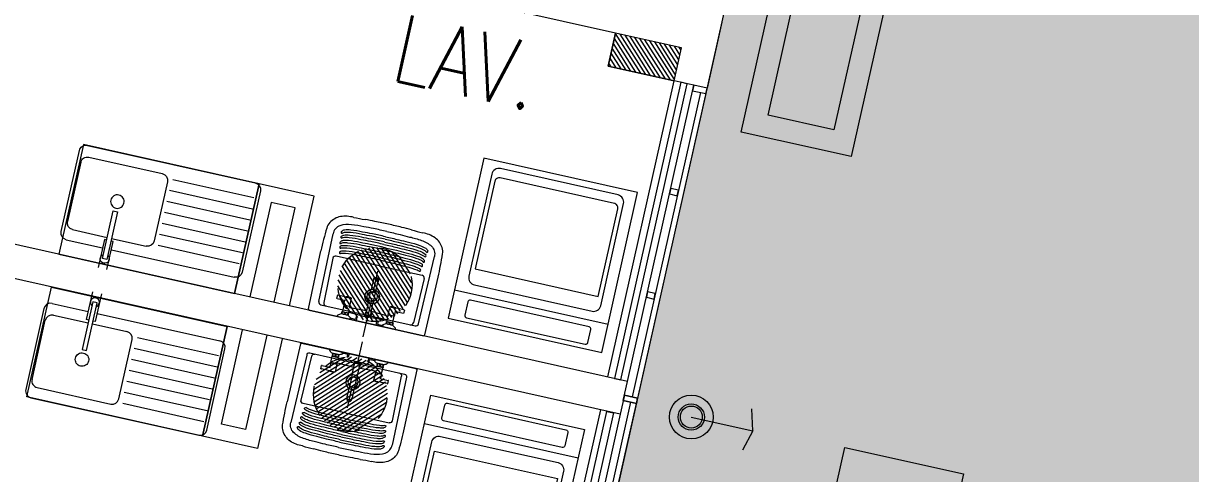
# Model space of a CAD drawing. Header units: millimetres. Extents: x 2471 to 2909, y 1327 to 1568.
# Drawn here: x 2629.21 to 2634.4, y 1472.81 to 1474.81 of the extents above; entities that cross this region are included whole.
import ezdxf
from ezdxf.xclip import XClip

# ---------------------------------------------------------------- set-up
doc = ezdxf.new("R2010")
doc.units = ezdxf.units.MM
doc.header["$XCLIPFRAME"] = 2
doc.set_wipeout_variables(frame=1)
for name, pattern in [('ACAD_ISO07W100', [3, 0, -3]), ('DASHDOT', [1, 0.5, -0.25, 0, -0.25]), ('HIDDEN2', [0.1875, 0.125, -0.0625])]:
    doc.linetypes.add(name, pattern=pattern)
doc.layers.get('0').update_dxf_attribs({"color": 251, "lineweight": 9})
for name, color, linetype, lineweight in [('A-ESTRUCTURA-HATCH', 251, 'Continuous', 13), ('A-HATCH', 251, 'Continuous', 13), ('A-MOBILIARIO', 251, 'Continuous', 13), ('A-MURO ALTO', 251, 'Continuous', 13), ('A-MURO BAJO', 251, 'Continuous', 13), ('A-MUROS', 251, 'Continuous', 13), ('A_30_DispositivosElect', 251, 'Continuous', 13), ('A_30_DispositivosSanit', 251, 'Continuous', 13), ('A_30_Equipamiento', 251, 'Continuous', 13), ('A_50_TextoAmbiente', 251, 'Continuous', 13), ('DLP_MURO BAJO', 251, 'Continuous', 13), ('DLP_VERDE', 251, 'Continuous', 13)]:
    doc.layers.add(name, color=color, linetype=linetype, lineweight=lineweight)
doc.styles.add('R100-200', font='romans.shx', dxfattribs={"width": 0.8, "height": 0.3})

# ---------------------------------------------------------------- blocks, each defined once
blk = doc.blocks.new('EST P1')
at = {"layer": 'A-ESTRUCTURA-HATCH'}
h = blk.add_hatch(dxfattribs=at)
h.set_pattern_fill('ANSI31', color=256, scale=0.02)
h.set_pattern_definition([(45, (-226392.07709, -8188203.05961), (-0.04490128060535, 0.04490128060535), [])])
h.paths.add_polyline_path([(-3.61, 5.05), (-3.61, 4.85), (-44.785, 4.85), (-44.785, -0.15), (-46.99, -0.15), (-46.99, -11.15), (-3.61, -11.1501), (-3.61, -11.4001), (-47.24, -11.4001), (-47.24, 0.15), (-45.035, 0.15), (-45.035, 5.05)])
h.paths.add_polyline_path([(5.8757, 4.85), (5.8757, 5.05), (35.53, 5.05), (35.53, 4.85)])
h.paths.add_polyline_path([(47.915, 5.05), (35.58, 5.05), (35.58, 4.85), (47.915, 4.85)])
h.paths.add_polyline_path([(51.865, 4.85), (53.3757, 4.85), (53.3757, 5.05), (51.865, 5.05)])
edge = h.paths.add_edge_path()
edge.add_arc((63.3007, -0.15), 9.7, 360, 540)
edge.add_line((53.6007, -0.15), (53.8007, -0.15))
edge.add_arc((63.3007, -0.15), 9.5, 0.90471, 180, ccw=False)
edge.add_line((72.7995, 0), (70.3507, 0))
edge.add_line((70.3507, 0), (70.3507, -0.1499))
edge.add_line((70.3507, -0.1499), (73.0007, -0.15))
edge = h.paths.add_edge_path()
edge.add_arc((63.3007, -0.15), 3.3, 0.0009, 49.9947)
edge.add_line((65.4221, 2.3777), (65.4222, -0.15))
edge.add_line((65.4222, -0.15), (65.2722, -0.15))
edge.add_line((65.2722, -0.15), (65.2721, 2.4964))
edge.add_arc((63.3007, -0.15), 3.3, 53.3166, 180)
edge.add_line((60.0007, -0.15), (59.8007, -0.15))
edge.add_arc((63.3007, -0.15), 3.5, 2.4574, 179.9999, ccw=False)
edge.add_line((66.7975, 0.0001), (69.4507, 0))
edge.add_line((69.4507, 0), (69.4507, -0.1499))
edge.add_line((69.4507, -0.1499), (66.6007, -0.1499))
h.paths.add_polyline_path([(-3.56, -11.15), (35.53, -11.15), (35.53, -11.4001), (-3.56, -11.4001)])
h.paths.add_polyline_path([(35.58, -11.1501), (71.88, -11.1501), (71.88, -11.4001), (35.58, -11.4)])
blk = doc.blocks.new('A$C47ad906b')
at = {"linetype": 'ACAD_ISO07W100'}
blk.add_blockref('EST P1', (27.0859, 53.6317), dxfattribs=at)
blk = doc.blocks.new('LAV-COC_01')
for p, q in [((0, 0.2352, 0), (0, 0.7943, 0)), ((0.4, 0.8243, 0), (0.03, 0.8243, 0)), ((0.43, 0.03, 0), (0.43, 0.7943, 0)), ((0.05, 0.2252), (0.05, 0.3821, 0)), ((0.35, 0.4121, 0), (0.08, 0.4121, 0)), ((0.38, 0.0471, 0), (0.38, 0.3821, 0)), ((0, 0.03), (0, 0.1952, 0)), ((0.05, 0.0471, 0), (0.05, 0.2052)), ((0.03, 0), (0.4, 0, 0)), ((0.35, 0.0171, 0), (0.08, 0.0171, 0))]:
    blk.add_line(p, q)
at = {"color": 7, "extrusion": (-8.98137e-08, -2.25602e-18, 1)}
for p, q in [((0.065, 0.4334, 0), (0.065, 0.803, 0)), ((0.115, 0.4293, 0), (0.115, 0.8071, 0)), ((0.165, 0.4293, 0), (0.165, 0.8071, 0))]:
    blk.add_line(p, q, dxfattribs=at)
at = {"color": 7}
for p, q in [((0.215, 0.4293), (0.215, 0.8071, 0)), ((0.265, 0.4293), (0.265, 0.8071, 0)), ((0.315, 0.4293), (0.315, 0.8071, 0)), ((0.365, 0.4334, 0), (0.365, 0.803, 0))]:
    blk.add_line(p, q, dxfattribs=at)
at = {"extrusion": (-4.49068e-08, 3.60285e-08, 1), "elevation": 0}
for points in [[(-0.09, 0.2352), (0.0374, 0.2352), (0.0374, 0.2252)], [(0.0374, 0.2052), (0.0374, 0.1952), (-0.09, 0.1952)]]:
    blk.add_lwpolyline(points, dxfattribs=at)
blk.add_lwpolyline([(-0.0458, 0.2052), (0.1708, 0.2052), (0.1708, 0.2252), (-0.0458, 0.2252)], close=True, dxfattribs=at)
at = {"extrusion": (-4.49068e-08, 3.60285e-08, 1)}
blk.add_arc((-0.0458, 0.2152, 0), 0.02, 29.9997, 329.9997, dxfattribs=at)
for centre, start_param, end_param in [((0.03, 0.7943, 0), -0.785398, 0.785398), ((0.4, 0.7943, 0), -2.356194, -0.785398), ((0.08, 0.3821, 0), -0.785398, 0.785398), ((0.35, 0.3821, 0), -2.356194, -0.785398), ((0.03, 0.03), 0.785398, 2.356194), ((0.08, 0.0471, 0), 0.785398, 2.356194), ((0.35, 0.0471, 0), 2.356194, 3.926991), ((0.4, 0.03, 0), 2.356194, 3.926991)]:
    blk.add_ellipse(centre, major_axis=(-0.0212, 0.0212), ratio=1, start_param=start_param, end_param=end_param)
blk.add_ellipse((0.215, 0.2146, 0), major_axis=(-0.0212, 0.0212), ratio=1)
blk = doc.blocks.new('MEZCLADORA-P')
at = {"color": 251, "linetype": 'DASHDOT', "ltscale": 0.07}
blk.add_line((0, 0.2633), (0, -0.2869), dxfattribs=at)
at = {"color": 7}
for p, q in [((-0.1318, 0), (-0.0713, 0)), ((-0.0713, 0), (-0.0713, -0.0048)), ((0.0714, 0), (0.1319, 0)), ((0.1319, 0), (0.1319, -0.0048)), ((-0.1318, 0), (-0.1318, -0.0048)), ((-0.1178, -0.0145), (-0.0853, -0.0145)), ((-0.0875, -0.0265), (-0.1157, -0.0265)), ((-0.1141, -0.0265), (-0.1146, -0.027)), ((-0.0886, -0.027), (-0.1146, -0.027)), ((-0.1146, -0.027), (-0.1146, -0.056)), ((-0.0891, -0.0265), (-0.0886, -0.027)), ((-0.0886, -0.027), (-0.0886, -0.0285)), ((-0.0865, -0.0305), (-0.0015, -0.0262)), ((-0.0865, -0.0505), (-0.011, -0.0543)), ((-0.011, -0.0405), (-0.011, -0.0805)), ((0.086, -0.0304), (0.0015, -0.0262)), ((0.011, -0.0805), (0.011, -0.0405)), ((0.086, -0.0506), (0.011, -0.0543)), ((0.0714, 0), (0.0714, -0.0048)), ((0.0854, -0.0145), (0.1179, -0.0145)), ((0.1157, -0.0265), (0.0875, -0.0265)), ((0.0886, -0.0265), (0.0881, -0.027)), ((0.1151, -0.027), (0.0881, -0.027)), ((0.0881, -0.0285), (0.0881, -0.027)), ((0.0926, -0.0379), (0.0926, -0.0379)), ((0.1146, -0.0265), (0.1151, -0.027)), ((0.1151, -0.056), (0.1151, -0.027)), ((-0.1526, -0.078), (-0.1501, -0.078)), ((-0.1526, -0.093), (-0.1526, -0.078)), ((-0.1501, -0.093), (-0.1526, -0.093)), ((-0.1242, -0.078), (-0.1501, -0.078)), ((-0.1501, -0.093), (-0.1242, -0.093)), ((-0.1129, -0.078), (-0.1242, -0.078)), ((-0.1242, -0.093), (-0.1129, -0.093)), ((-0.0876, -0.057), (-0.1156, -0.057)), ((-0.1156, -0.057), (-0.1156, -0.078)), ((-0.1146, -0.056), (-0.0886, -0.056)), ((-0.1141, -0.0565), (-0.1146, -0.056)), ((-0.0891, -0.0565), (-0.1141, -0.0565)), ((-0.1137, -0.093), (-0.1137, -0.0932)), ((-0.0876, -0.093), (-0.1129, -0.093)), ((-0.1031, -0.0954), (-0.1001, -0.0954)), ((-0.0895, -0.093), (-0.0895, -0.0932)), ((-0.0891, -0.0565), (-0.0886, -0.056)), ((-0.0886, -0.0525), (-0.0886, -0.056)), ((-0.0876, -0.057), (-0.0876, -0.093)), ((-0.011, -0.0805), (-0.011, -0.1514)), ((0.011, -0.0805), (0.011, -0.1514)), ((0.1156, -0.057), (0.0876, -0.057)), ((0.0876, -0.057), (0.0876, -0.093)), ((0.1129, -0.093), (0.0876, -0.093)), ((0.0881, -0.056), (0.0881, -0.0525)), ((0.0881, -0.056), (0.1151, -0.056)), ((0.0886, -0.0565), (0.0881, -0.056)), ((0.1146, -0.0565), (0.0886, -0.0565)), ((0.0895, -0.093), (0.0895, -0.0932)), ((0.0896, -0.0565), (0.0896, -0.057)), ((0.1001, -0.0954), (0.1031, -0.0954)), ((0.1242, -0.078), (0.1129, -0.078)), ((0.1129, -0.093), (0.1242, -0.093)), ((0.1136, -0.0565), (0.1136, -0.057)), ((0.1137, -0.093), (0.1137, -0.0932)), ((0.1146, -0.0565), (0.1151, -0.056)), ((0.1156, -0.057), (0.1156, -0.078)), ((0.1501, -0.078), (0.1242, -0.078)), ((0.1242, -0.093), (0.1501, -0.093)), ((0.1501, -0.078), (0.1526, -0.078)), ((0.1526, -0.093), (0.1501, -0.093)), ((0.1526, -0.093), (0.1526, -0.078)), ((-0.011, -0.1514), (-0.011, -0.1885)), ((0.011, -0.1885), (0.011, -0.1514)), ((-0.011, -0.1885), (-0.011, -0.1905)), ((-0.011, -0.1969), (-0.011, -0.1905)), ((0.011, -0.1885), (0.011, -0.1905)), ((0.011, -0.1969), (0.011, -0.1905))]:
    blk.add_line(p, q, dxfattribs=at)
for centre, radius, start, end in [((-0.1303, -0.0048), 0.0015, 180, 228.4626), ((-0.0982, 0.0315), 0.05, 228.4626, 246.8453), ((-0.1083, -0.0205), 0.0095, 140.8333, 144.6655), ((-0.1083, -0.0205), 0.0095, 215.3345, 219.1667), ((-0.0948, -0.0205), 0.0095, 35.3345, 39.1667), ((-0.0948, -0.0205), 0.0095, 320.8333, 324.6655), ((-0.105, 0.0315), 0.05, 293.1547, 311.5374), ((-0.0728, -0.0048), 0.0015, 311.5374, 0), ((0, -0.0405), 0.0143, 320.0451, 219.9549), ((0, -0.0405), 0.0143, 320.5275, 219.4725), ((0, -0.0405), 0.014, 321.7868, 218.2132), ((0, -0.0405), 0.011, 0, 180), ((0.0729, -0.0048), 0.0015, 180, 228.4626), ((0.105, 0.0315), 0.05, 228.4626, 246.8453), ((0.0949, -0.0205), 0.0095, 140.8333, 144.6655), ((0.0949, -0.0205), 0.0095, 215.3345, 219.1667), ((0.1084, -0.0205), 0.0095, 35.3345, 39.1667), ((0.1084, -0.0205), 0.0095, 320.8333, 324.6655), ((0.0982, 0.0315), 0.05, 293.1547, 311.5374), ((0.1304, -0.0048), 0.0015, 311.5374, 0), ((-0.1127, -0.0932), 0.001, 180, 255.7593), ((-0.1031, -0.0554), 0.04, 255.7593, 270), ((-0.1001, -0.0554), 0.04, 270, 284.2407), ((-0.0905, -0.0932), 0.001, 284.2407, 0), ((0.0905, -0.0932), 0.001, 180, 255.7593), ((0.1001, -0.0554), 0.04, 255.7593, 270), ((0.1031, -0.0554), 0.04, 270, 284.2407), ((0.1127, -0.0932), 0.001, 284.2407, 0)]:
    blk.add_arc(centre, radius, start, end, dxfattribs=at)
for centre, major_axis, ratio, start_param, end_param in [((-0.0016, -0.0243), (0.00195, 0.00019), 0.977728, 4.694416, 4.711947), ((0.0016, -0.0243), (0.00197, -0.00016), 0.989596, 4.695691, 4.715329), ((0, -0.1905), (-0.011, 0), 0.927184, 0, 3.141593), ((0, -0.1905), (0.011, 0), 0.927184, 3.141593, 6.283185)]:
    blk.add_ellipse(centre, major_axis=major_axis, ratio=ratio, start_param=start_param, end_param=end_param, dxfattribs=at)
for points, knots in [([(-0.1161, -0.026), (-0.1161, -0.026), (-0.1161, -0.0259), (-0.1161, -0.0257), (-0.1161, -0.0255), (-0.1161, -0.0251), (-0.1161, -0.0248), (-0.1161, -0.0244), (-0.1161, -0.0242), (-0.1161, -0.0237), (-0.1161, -0.0234), (-0.1161, -0.0228), (-0.1161, -0.0223), (-0.1161, -0.0214), (-0.1161, -0.0209), (-0.1161, -0.0201), (-0.1161, -0.0196), (-0.1161, -0.0187), (-0.1161, -0.0182), (-0.1161, -0.0176), (-0.1161, -0.0173), (-0.1161, -0.0168), (-0.1161, -0.0166), (-0.1161, -0.0162), (-0.1161, -0.0159), (-0.1161, -0.0155), (-0.1161, -0.0153), (-0.1161, -0.0151), (-0.1161, -0.015), (-0.1161, -0.015)], [1.912506, 1.912506, 1.912506, 1.912506, 2.09167, 2.09167, 2.270834, 2.270834, 2.409757, 2.409757, 2.503909, 2.503909, 2.59806, 2.59806, 2.741232, 2.741232, 2.868759, 2.868759, 2.996286, 2.996286, 3.139457, 3.139457, 3.233609, 3.233609, 3.32776, 3.32776, 3.466683, 3.466683, 3.645847, 3.645847, 3.825012, 3.825012, 3.825012, 3.825012]), ([(-0.1088, -0.026), (-0.1083, -0.026), (-0.1078, -0.0259), (-0.1067, -0.0257), (-0.1061, -0.0255), (-0.1053, -0.0251), (-0.1049, -0.0248), (-0.1043, -0.0244), (-0.1041, -0.0242), (-0.1036, -0.0237), (-0.1034, -0.0234), (-0.103, -0.0228), (-0.1028, -0.0223), (-0.1026, -0.0214), (-0.1025, -0.0209), (-0.1025, -0.0201), (-0.1026, -0.0196), (-0.1028, -0.0187), (-0.103, -0.0182), (-0.1034, -0.0176), (-0.1036, -0.0173), (-0.1041, -0.0168), (-0.1043, -0.0166), (-0.1049, -0.0162), (-0.1053, -0.0159), (-0.1061, -0.0155), (-0.1067, -0.0153), (-0.1078, -0.0151), (-0.1083, -0.015), (-0.1088, -0.015), (-0.1094, -0.015), (-0.1099, -0.0151), (-0.111, -0.0153), (-0.1116, -0.0155), (-0.1124, -0.0159), (-0.1128, -0.0162), (-0.1134, -0.0166), (-0.1136, -0.0168), (-0.1141, -0.0173), (-0.1143, -0.0176), (-0.1147, -0.0182), (-0.1149, -0.0187), (-0.1151, -0.0196), (-0.1152, -0.0201), (-0.1152, -0.0209), (-0.1151, -0.0214), (-0.1149, -0.0223), (-0.1147, -0.0228), (-0.1143, -0.0234), (-0.1141, -0.0237), (-0.1136, -0.0242), (-0.1134, -0.0244), (-0.1128, -0.0248), (-0.1124, -0.0251), (-0.1116, -0.0255), (-0.111, -0.0257), (-0.1099, -0.0259), (-0.1094, -0.026), (-0.1088, -0.026)], [1.912506, 1.912506, 1.912506, 1.912506, 2.09167, 2.09167, 2.270834, 2.270834, 2.409757, 2.409757, 2.503909, 2.503909, 2.59806, 2.59806, 2.741232, 2.741232, 2.868759, 2.868759, 2.996286, 2.996286, 3.139457, 3.139457, 3.233609, 3.233609, 3.32776, 3.32776, 3.466683, 3.466683, 3.645847, 3.645847, 3.825012, 3.825012, 3.825012, 4.004176, 4.004176, 4.18334, 4.18334, 4.322263, 4.322263, 4.416415, 4.416415, 4.510566, 4.510566, 4.653737, 4.653737, 4.781264, 4.781264, 4.908792, 4.908792, 5.051963, 5.051963, 5.146114, 5.146114, 5.240266, 5.240266, 5.379189, 5.379189, 5.558353, 5.558353, 5.737517, 5.737517, 5.737517, 5.737517]), ([(-0.0944, -0.026), (-0.0938, -0.026), (-0.0933, -0.0259), (-0.0922, -0.0257), (-0.0916, -0.0255), (-0.0908, -0.0251), (-0.0904, -0.0248), (-0.0898, -0.0244), (-0.0896, -0.0242), (-0.0891, -0.0237), (-0.0889, -0.0234), (-0.0885, -0.0228), (-0.0883, -0.0223), (-0.0881, -0.0214), (-0.088, -0.0209), (-0.088, -0.0201), (-0.0881, -0.0196), (-0.0883, -0.0187), (-0.0885, -0.0182), (-0.0889, -0.0176), (-0.0891, -0.0173), (-0.0896, -0.0168), (-0.0898, -0.0166), (-0.0904, -0.0162), (-0.0908, -0.0159), (-0.0916, -0.0155), (-0.0922, -0.0153), (-0.0933, -0.0151), (-0.0938, -0.015), (-0.0944, -0.015), (-0.0949, -0.015), (-0.0954, -0.0151), (-0.0965, -0.0153), (-0.0971, -0.0155), (-0.0979, -0.0159), (-0.0983, -0.0162), (-0.0989, -0.0166), (-0.0991, -0.0168), (-0.0996, -0.0173), (-0.0998, -0.0176), (-0.1002, -0.0182), (-0.1004, -0.0187), (-0.1006, -0.0196), (-0.1007, -0.0201), (-0.1007, -0.0209), (-0.1006, -0.0214), (-0.1004, -0.0223), (-0.1002, -0.0228), (-0.0998, -0.0234), (-0.0996, -0.0237), (-0.0991, -0.0242), (-0.0989, -0.0244), (-0.0983, -0.0248), (-0.0979, -0.0251), (-0.0971, -0.0255), (-0.0965, -0.0257), (-0.0954, -0.0259), (-0.0949, -0.026), (-0.0944, -0.026)], [-1.912506, -1.912506, -1.912506, -1.912506, -1.733342, -1.733342, -1.554177, -1.554177, -1.415254, -1.415254, -1.321103, -1.321103, -1.226951, -1.226951, -1.08378, -1.08378, -0.956253, -0.956253, -0.828726, -0.828726, -0.685555, -0.685555, -0.591403, -0.591403, -0.497251, -0.497251, -0.358328, -0.358328, -0.179164, -0.179164, 0, 0, 0, 0.179164, 0.179164, 0.358328, 0.358328, 0.497251, 0.497251, 0.591403, 0.591403, 0.685555, 0.685555, 0.828726, 0.828726, 0.956253, 0.956253, 1.08378, 1.08378, 1.226951, 1.226951, 1.321103, 1.321103, 1.415254, 1.415254, 1.554177, 1.554177, 1.733342, 1.733342, 1.912506, 1.912506, 1.912506, 1.912506]), ([(-0.0886, -0.0285), (-0.0886, -0.0287), (-0.0886, -0.0289), (-0.0884, -0.0293), (-0.0883, -0.0295), (-0.0881, -0.0299), (-0.0879, -0.03), (-0.0876, -0.0303), (-0.0874, -0.0303), (-0.0869, -0.0305), (-0.0867, -0.0305), (-0.0865, -0.0305)], [0.0014961, 0.0014961, 0.0014961, 0.0014961, 0.0628341, 0.0628341, 0.1278738, 0.1278738, 0.192655, 0.192655, 0.2586819, 0.2586819, 0.3211409, 0.3211409, 0.3211409, 0.3211409]), ([(-0.0865, -0.0505), (-0.0867, -0.0505), (-0.0869, -0.0505), (-0.0873, -0.0507), (-0.0875, -0.0507), (-0.0879, -0.051), (-0.0881, -0.0511), (-0.0883, -0.0515), (-0.0884, -0.0517), (-0.0886, -0.0521), (-0.0886, -0.0523), (-0.0886, -0.0525)], [0, 0, 0, 0, 0.0632739, 0.0632739, 0.1284986, 0.1284986, 0.1931331, 0.1931331, 0.2588948, 0.2588948, 0.322347, 0.322347, 0.322347, 0.322347]), ([(-0.0871, -0.015), (-0.0871, -0.015), (-0.0871, -0.0151), (-0.0871, -0.0153), (-0.0871, -0.0155), (-0.0871, -0.0159), (-0.0871, -0.0162), (-0.0871, -0.0166), (-0.0871, -0.0168), (-0.0871, -0.0173), (-0.0871, -0.0176), (-0.0871, -0.0182), (-0.0871, -0.0187), (-0.0871, -0.0196), (-0.0871, -0.0201), (-0.0871, -0.0209), (-0.0871, -0.0214), (-0.0871, -0.0223), (-0.0871, -0.0228), (-0.0871, -0.0234), (-0.0871, -0.0237), (-0.0871, -0.0242), (-0.0871, -0.0244), (-0.0871, -0.0248), (-0.0871, -0.0251), (-0.0871, -0.0255), (-0.0871, -0.0257), (-0.0871, -0.0259), (-0.0871, -0.026), (-0.0871, -0.026)], [0, 0, 0, 0, 0.179164, 0.179164, 0.358328, 0.358328, 0.497251, 0.497251, 0.591403, 0.591403, 0.685555, 0.685555, 0.828726, 0.828726, 0.956253, 0.956253, 1.08378, 1.08378, 1.226951, 1.226951, 1.321103, 1.321103, 1.415254, 1.415254, 1.554177, 1.554177, 1.733342, 1.733342, 1.912506, 1.912506, 1.912506, 1.912506]), ([(0.0014, -0.0262), (0.0014, -0.0262), (0.0014, -0.0262), (0.0015, -0.0262), (0.0015, -0.0262), (0.0015, -0.0262)], [0, 0, 0, 0, 0.003858876, 0.003858876, 0.005459734, 0.005459734, 0.005459734, 0.005459734]), ([(0.086, -0.0305), (0.0862, -0.0305), (0.0864, -0.0304), (0.0869, -0.0303), (0.0871, -0.0302), (0.0874, -0.03), (0.0876, -0.0298), (0.0878, -0.0295), (0.0879, -0.0293), (0.0881, -0.0289), (0.0881, -0.0287), (0.0881, -0.0285)], [0.0009309, 0.0009309, 0.0009309, 0.0009309, 0.0631461, 0.0631461, 0.1284888, 0.1284888, 0.1937028, 0.1937028, 0.260157, 0.260157, 0.3196739, 0.3196739, 0.3196739, 0.3196739]), ([(0.0881, -0.0525), (0.0881, -0.0523), (0.0881, -0.0521), (0.0879, -0.0517), (0.0878, -0.0515), (0.0876, -0.0512), (0.0874, -0.051), (0.0871, -0.0508), (0.0869, -0.0507), (0.0864, -0.0506), (0.0862, -0.0505), (0.086, -0.0505)], [0.0009616, 0.0009616, 0.0009616, 0.0009616, 0.0627142, 0.0627142, 0.1276947, 0.1276947, 0.1924362, 0.1924362, 0.2584085, 0.2584085, 0.3218037, 0.3218037, 0.3218037, 0.3218037]), ([(0.0871, -0.026), (0.0871, -0.026), (0.0871, -0.0259), (0.0871, -0.0257), (0.0871, -0.0255), (0.0871, -0.0251), (0.0871, -0.0248), (0.0871, -0.0244), (0.0871, -0.0242), (0.0871, -0.0237), (0.0871, -0.0234), (0.0871, -0.0228), (0.0871, -0.0223), (0.0871, -0.0214), (0.0871, -0.0209), (0.0871, -0.0201), (0.0871, -0.0196), (0.0871, -0.0187), (0.0871, -0.0182), (0.0871, -0.0176), (0.0871, -0.0173), (0.0871, -0.0168), (0.0871, -0.0166), (0.0871, -0.0162), (0.0871, -0.0159), (0.0871, -0.0155), (0.0871, -0.0153), (0.0871, -0.0151), (0.0871, -0.015), (0.0871, -0.015)], [1.912506, 1.912506, 1.912506, 1.912506, 2.09167, 2.09167, 2.270834, 2.270834, 2.409757, 2.409757, 2.503909, 2.503909, 2.59806, 2.59806, 2.741232, 2.741232, 2.868759, 2.868759, 2.996286, 2.996286, 3.139457, 3.139457, 3.233609, 3.233609, 3.32776, 3.32776, 3.466683, 3.466683, 3.645847, 3.645847, 3.825012, 3.825012, 3.825012, 3.825012]), ([(0.0944, -0.026), (0.0949, -0.026), (0.0954, -0.0259), (0.0965, -0.0257), (0.0971, -0.0255), (0.0979, -0.0251), (0.0983, -0.0248), (0.0989, -0.0244), (0.0991, -0.0242), (0.0996, -0.0237), (0.0998, -0.0234), (0.1002, -0.0228), (0.1004, -0.0223), (0.1006, -0.0214), (0.1007, -0.0209), (0.1007, -0.0201), (0.1006, -0.0196), (0.1004, -0.0187), (0.1002, -0.0182), (0.0998, -0.0176), (0.0996, -0.0173), (0.0991, -0.0168), (0.0989, -0.0166), (0.0983, -0.0162), (0.0979, -0.0159), (0.0971, -0.0155), (0.0965, -0.0153), (0.0954, -0.0151), (0.0949, -0.015), (0.0944, -0.015), (0.0938, -0.015), (0.0933, -0.0151), (0.0922, -0.0153), (0.0916, -0.0155), (0.0908, -0.0159), (0.0904, -0.0162), (0.0898, -0.0166), (0.0896, -0.0168), (0.0891, -0.0173), (0.0889, -0.0176), (0.0885, -0.0182), (0.0883, -0.0187), (0.0881, -0.0196), (0.088, -0.0201), (0.088, -0.0209), (0.0881, -0.0214), (0.0883, -0.0223), (0.0885, -0.0228), (0.0889, -0.0234), (0.0891, -0.0237), (0.0896, -0.0242), (0.0898, -0.0244), (0.0904, -0.0248), (0.0908, -0.0251), (0.0916, -0.0255), (0.0922, -0.0257), (0.0933, -0.0259), (0.0938, -0.026), (0.0944, -0.026)], [1.912506, 1.912506, 1.912506, 1.912506, 2.09167, 2.09167, 2.270834, 2.270834, 2.409757, 2.409757, 2.503909, 2.503909, 2.59806, 2.59806, 2.741232, 2.741232, 2.868759, 2.868759, 2.996286, 2.996286, 3.139457, 3.139457, 3.233609, 3.233609, 3.32776, 3.32776, 3.466683, 3.466683, 3.645847, 3.645847, 3.825012, 3.825012, 3.825012, 4.004176, 4.004176, 4.18334, 4.18334, 4.322263, 4.322263, 4.416415, 4.416415, 4.510566, 4.510566, 4.653737, 4.653737, 4.781264, 4.781264, 4.908792, 4.908792, 5.051963, 5.051963, 5.146114, 5.146114, 5.240266, 5.240266, 5.379189, 5.379189, 5.558353, 5.558353, 5.737517, 5.737517, 5.737517, 5.737517]), ([(0.1088, -0.026), (0.1094, -0.026), (0.1099, -0.0259), (0.111, -0.0257), (0.1116, -0.0255), (0.1124, -0.0251), (0.1128, -0.0248), (0.1134, -0.0244), (0.1136, -0.0242), (0.1141, -0.0237), (0.1143, -0.0234), (0.1147, -0.0228), (0.1149, -0.0223), (0.1151, -0.0214), (0.1152, -0.0209), (0.1152, -0.0201), (0.1151, -0.0196), (0.1149, -0.0187), (0.1147, -0.0182), (0.1143, -0.0176), (0.1141, -0.0173), (0.1136, -0.0168), (0.1134, -0.0166), (0.1128, -0.0162), (0.1124, -0.0159), (0.1116, -0.0155), (0.111, -0.0153), (0.1099, -0.0151), (0.1094, -0.015), (0.1088, -0.015), (0.1083, -0.015), (0.1078, -0.0151), (0.1067, -0.0153), (0.1061, -0.0155), (0.1053, -0.0159), (0.1049, -0.0162), (0.1043, -0.0166), (0.1041, -0.0168), (0.1036, -0.0173), (0.1034, -0.0176), (0.103, -0.0182), (0.1028, -0.0187), (0.1026, -0.0196), (0.1025, -0.0201), (0.1025, -0.0209), (0.1026, -0.0214), (0.1028, -0.0223), (0.103, -0.0228), (0.1034, -0.0234), (0.1036, -0.0237), (0.1041, -0.0242), (0.1043, -0.0244), (0.1049, -0.0248), (0.1053, -0.0251), (0.1061, -0.0255), (0.1067, -0.0257), (0.1078, -0.0259), (0.1083, -0.026), (0.1088, -0.026)], [-1.912506, -1.912506, -1.912506, -1.912506, -1.733342, -1.733342, -1.554177, -1.554177, -1.415254, -1.415254, -1.321103, -1.321103, -1.226951, -1.226951, -1.08378, -1.08378, -0.956253, -0.956253, -0.828726, -0.828726, -0.685555, -0.685555, -0.591403, -0.591403, -0.497251, -0.497251, -0.358328, -0.358328, -0.179164, -0.179164, 0, 0, 0, 0.179164, 0.179164, 0.358328, 0.358328, 0.497251, 0.497251, 0.591403, 0.591403, 0.685555, 0.685555, 0.828726, 0.828726, 0.956253, 0.956253, 1.08378, 1.08378, 1.226951, 1.226951, 1.321103, 1.321103, 1.415254, 1.415254, 1.554177, 1.554177, 1.733342, 1.733342, 1.912506, 1.912506, 1.912506, 1.912506]), ([(0.1161, -0.015), (0.1161, -0.015), (0.1161, -0.0151), (0.1161, -0.0153), (0.1161, -0.0155), (0.1161, -0.0159), (0.1161, -0.0162), (0.1161, -0.0166), (0.1161, -0.0168), (0.1161, -0.0173), (0.1161, -0.0176), (0.1161, -0.0182), (0.1161, -0.0187), (0.1161, -0.0196), (0.1161, -0.0201), (0.1161, -0.0209), (0.1161, -0.0214), (0.1161, -0.0223), (0.1161, -0.0228), (0.1161, -0.0234), (0.1161, -0.0237), (0.1161, -0.0242), (0.1161, -0.0244), (0.1161, -0.0248), (0.1161, -0.0251), (0.1161, -0.0255), (0.1161, -0.0257), (0.1161, -0.0259), (0.1161, -0.026), (0.1161, -0.026)], [0, 0, 0, 0, 0.179164, 0.179164, 0.358328, 0.358328, 0.497251, 0.497251, 0.591403, 0.591403, 0.685555, 0.685555, 0.828726, 0.828726, 0.956253, 0.956253, 1.08378, 1.08378, 1.226951, 1.226951, 1.321103, 1.321103, 1.415254, 1.415254, 1.554177, 1.554177, 1.733342, 1.733342, 1.912506, 1.912506, 1.912506, 1.912506]), ([(0.011, -0.1969), (0.011, -0.198), (0.0108, -0.199), (0.0101, -0.2011), (0.0095, -0.2021), (0.0082, -0.2038), (0.0073, -0.2046), (0.0054, -0.2059), (0.0043, -0.2064), (0.0021, -0.207), (0.0009, -0.2072), (-0.0015, -0.2071), (-0.0026, -0.2069), (-0.0048, -0.2062), (-0.0059, -0.2056), (-0.0077, -0.2042), (-0.0085, -0.2034), (-0.0098, -0.2016), (-0.0103, -0.2006), (-0.0109, -0.1987), (-0.011, -0.1978), (-0.011, -0.1969)], [4.328417, 4.328417, 4.328417, 4.328417, 4.64395, 4.64395, 4.960575, 4.960575, 5.279717, 5.279717, 5.601363, 5.601363, 5.924602, 5.924602, 6.248311, 6.248311, 6.571371, 6.571371, 6.892655, 6.892655, 7.211325, 7.211325, 7.470009, 7.470009, 7.470009, 7.470009])]:
    blk.add_open_spline(points, degree=3, knots=knots, dxfattribs=at)
for points in [[(-0.093, -0.0371), (-0.093, -0.0371), (-0.093, -0.0371), (-0.093, -0.0371)], [(-0.0865, -0.0505), (-0.0865, -0.0505), (-0.0865, -0.0505), (-0.0865, -0.0505)], [(-0.0015, -0.0262), (-0.0015, -0.0262), (-0.0015, -0.0262), (-0.0015, -0.0262)], [(-0.0015, -0.0262), (-0.0015, -0.0262), (-0.0014, -0.0262), (-0.0014, -0.0262)], [(0.0015, -0.0262), (0.0015, -0.0262), (0.0015, -0.0262), (0.0015, -0.0262)], [(-0.0886, -0.0525), (-0.0886, -0.0525), (-0.0886, -0.0525), (-0.0886, -0.0525)], [(0.0881, -0.0525), (0.0881, -0.0525), (0.0881, -0.0525), (0.0881, -0.0525)]]:
    blk.add_open_spline(points, degree=3, dxfattribs=at)
blk = doc.blocks.new('LAV-AMAZ-LAV_01')
blk.add_wipeout([(0.26, 0), (0.2622, -0.0005), (0.2636, -0.0015), (0.2646, -0.0029), (0.265, -0.005), (0.2669, -0.2686), (0.2669, -0.2806), (0.2668, -0.3016), (0.2663, -0.3212), (0.2658, -0.3369), (0.2649, -0.3544), (0.2637, -0.3738), (0.2622, -0.3835), (0.2599, -0.3912), (0.256, -0.3998), (0.2526, -0.4053), (0.248, -0.4118), (0.2384, -0.4219), (0.2336, -0.426), (0.2274, -0.4303), (0.2218, -0.4337), (0.2153, -0.4368), (0.2095, -0.4389), (0.2006, -0.4416), (0.191, -0.4437), (0.1829, -0.445), (0.1696, -0.4461), (0.165, -0.4462), (0.1572, -0.4459), (0.1314, -0.4466), (0.1057, -0.4481), (0.0834, -0.4489), (0.0611, -0.4495), (0.0413, -0.4498), (0.0031, -0.45), (-0.0305, -0.4499), (-0.0611, -0.4495), (-0.0834, -0.4489), (-0.1057, -0.4481), (-0.1314, -0.4466), (-0.1572, -0.4459), (-0.165, -0.4462), (-0.1772, -0.4456), (-0.1867, -0.4445), (-0.1955, -0.4428), (-0.2037, -0.4407), (-0.2104, -0.4386), (-0.2153, -0.4368), (-0.223, -0.433), (-0.231, -0.4279), (-0.2384, -0.4219), (-0.245, -0.4153), (-0.2509, -0.4079), (-0.2556, -0.4005), (-0.2593, -0.3928), (-0.2612, -0.3876), (-0.2627, -0.3815), (-0.2637, -0.3738), (-0.2647, -0.3576), (-0.2655, -0.3419), (-0.2661, -0.3284), (-0.2663, -0.3212), (-0.2667, -0.3081), (-0.2669, -0.2902), (-0.2669, -0.2686), (-0.2665, -0.2127), (-0.266, -0.1368), (-0.265, -0.005), (-0.2647, -0.0032), (-0.2636, -0.0015), (-0.2621, -0.0004), (-0.26, 0)])
for p, q in [((0.26, 0), (-0.26, 0)), ((-0.265, -0.005), (-0.2669, -0.2686)), ((-0.2271, -0.0469), (-0.2308, -0.3547)), ((0.2151, -0.035), (-0.2151, -0.035)), ((-0.208, -0.2488), (-0.2042, -0.0468)), ((0.208, -0.2488), (0.2042, -0.0468)), ((0.2271, -0.0469), (0.2308, -0.3547)), ((0.265, -0.005), (0.2669, -0.2686)), ((0, -0.261), (-0.196, -0.261)), ((0, -0.261), (0.196, -0.261))]:
    blk.add_line(p, q)
at = {"color": 7}
for points in [[(-0.0001, -0.321, -0.004924), (-0.06, -0.3205, -0.005443), (-0.1041, -0.3191, -0.041272), (-0.157, -0.316, -0.068069), (-0.1833, -0.3101, -0.158546)], [(-0.0001, -0.31, -0.004924), (-0.06, -0.3095, -0.005443), (-0.1041, -0.3081, -0.041272), (-0.157, -0.305, -0.066903), (-0.1829, -0.2992, -0.004021)], [(-0.0001, -0.286, -0.004924), (-0.06, -0.2855, -0.005443), (-0.1041, -0.2841, -0.041272), (-0.157, -0.281, -0.059773), (-0.1802, -0.2762, -0.37117)], [(-0.0001, -0.297, -0.004924), (-0.06, -0.2965, -0.005443), (-0.1041, -0.2951, -0.041272), (-0.157, -0.292, -0.045554), (-0.1778, -0.2875)], [(0.0001, -0.286, 0.004924), (0.06, -0.2855, 0.005443), (0.1041, -0.2841, 0.041272), (0.157, -0.281, 0.059773), (0.1802, -0.2762, 0.37117)], [(0.0001, -0.297, 0.004924), (0.06, -0.2965, 0.005443), (0.1041, -0.2951, 0.041272), (0.157, -0.292, 0.045554), (0.1778, -0.2875)], [(0.0001, -0.31, 0.004924), (0.06, -0.3095, 0.005443), (0.1041, -0.3081, 0.041272), (0.157, -0.305, 0.066903), (0.1829, -0.2992, 0.004021)], [(0.0001, -0.321, 0.004924), (0.06, -0.3205, 0.005443), (0.1041, -0.3191, 0.041272), (0.157, -0.316, 0.068069), (0.1833, -0.3101, 0.158546)], [(-0.0001, -0.369, -0.004924), (-0.06, -0.3685, -0.005443), (-0.1041, -0.3671, -0.041272), (-0.157, -0.364, -0.068174), (-0.1834, -0.358, -0.157546), (-0.1925, -0.3517, -0.375783)], [(-0.0001, -0.358, -0.004924), (-0.06, -0.3575, -0.005443), (-0.1041, -0.3561, -0.041272), (-0.157, -0.353, -0.068174), (-0.1834, -0.347, -0.012686), (-0.1882, -0.3447)], [(-0.0001, -0.334, -0.004924), (-0.06, -0.3335, -0.005443), (-0.1041, -0.3321, -0.041272), (-0.157, -0.329, -0.078711), (-0.1799, -0.3243, -0.062731), (-0.1859, -0.3211, -0.37117)], [(-0.0001, -0.345, -0.004924), (-0.06, -0.3445, -0.005443), (-0.1041, -0.3431, -0.041272), (-0.157, -0.34, -0.078711), (-0.1799, -0.3353, -0.054156), (-0.1851, -0.3326, -0.37117)], [(0.0001, -0.334, 0.004924), (0.06, -0.3335, 0.005443), (0.1041, -0.3321, 0.041272), (0.157, -0.329, 0.078711), (0.1799, -0.3243, 0.062731), (0.1859, -0.3211, 0.37117)], [(0.0001, -0.345, 0.004924), (0.06, -0.3445, 0.005443), (0.1041, -0.3431, 0.041272), (0.157, -0.34, 0.078711), (0.1799, -0.3353, 0.054156), (0.1851, -0.3326, 0.37117)], [(0.0001, -0.358, 0.004924), (0.06, -0.3575, 0.005443), (0.1041, -0.3561, 0.041272), (0.157, -0.353, 0.068174), (0.1834, -0.347, 0.012686), (0.1882, -0.3447)], [(0.0001, -0.369, 0.004924), (0.06, -0.3685, 0.005443), (0.1041, -0.3671, 0.041272), (0.157, -0.364, 0.068174), (0.1834, -0.358, 0.157546), (0.1925, -0.3517, 0.375783)], [(-0.0001, -0.393, -0.004924), (-0.06, -0.3925, -0.005443), (-0.1041, -0.3911, -0.041272), (-0.157, -0.388, -0.064512), (-0.1851, -0.3816, -0.157603), (-0.1966, -0.3724)], [(-0.0001, -0.382, -0.004924), (-0.06, -0.3815, -0.005443), (-0.1041, -0.3801, -0.041272), (-0.157, -0.377, -0.068174), (-0.1834, -0.371, -0.088848), (-0.1902, -0.3667, -0.37117)], [(0.0001, -0.382, 0.004924), (0.06, -0.3815, 0.005443), (0.1041, -0.3801, 0.041272), (0.157, -0.377, 0.068174), (0.1834, -0.371, 0.088848), (0.1902, -0.3667, 0.37117)], [(0.0001, -0.393, 0.004924), (0.06, -0.3925, 0.005443), (0.1041, -0.3911, 0.041272), (0.157, -0.388, 0.064512), (0.1851, -0.3816, 0.157603), (0.1966, -0.3724)]]:
    blk.add_lwpolyline(points, format="xyb", dxfattribs=at)
for points in [[(0, -0.417, -0.004925), (-0.0604, -0.4165, -0.00535), (-0.1043, -0.4151, -0.04023), (-0.1597, -0.4119, -0.10491), (-0.2087, -0.3967, -0.253945), (-0.2308, -0.3547, -0.253945)], [(0, -0.417, 0.004925), (0.0604, -0.4165, 0.00535), (0.1043, -0.4151, 0.04023), (0.1597, -0.4119, 0.10491), (0.2087, -0.3967, 0.253945), (0.2308, -0.3547, 0.253945)], [(-0.0611, -0.4495, 0.004927), (0, -0.45, 0.004927), (0.0611, -0.4495, 0.004927)]]:
    blk.add_lwpolyline(points, format="xyb")
for radius in [0.0325, 0.0225]:
    blk.add_circle((0, -0.12), radius)
for centre, radius, start, end in [((-0.26, -0.005), 0.005, 90, 179.5983), ((0.26, -0.005), 0.005, 0.4017, 90), ((-0.2151, -0.047), 0.012, 90, 179.3199), ((-0.1922, -0.047), 0.012, 90, 178.9249), ((0.1922, -0.047), 0.012, 1.0751, 90), ((0.2151, -0.047), 0.012, 0.6801, 90), ((-0.196, -0.249), 0.012, 178.9249, 270), ((0.196, -0.249), 0.012, 270, 1.0751), ((1.0777, -0.2806), 1.3446, 179.4878, 183.9734), ((-1.0777, -0.2806), 1.3446, 356.0266, 0.5122), ((-0.2016, -0.3694), 0.0623, 183.9734, 209.8873), ((-0.1812, -0.3586), 0.0853, 209.3798, 246.4528), ((0.1812, -0.3586), 0.0853, 293.5472, 330.6202), ((0.2016, -0.3694), 0.0623, 330.1127, 356.0266), ((-0.165, -0.3061), 0.14, 248.9414, 273.2067), ((-0.1653, -1.2669), 0.821, 85.8335, 89.4318), ((-0.0188, 1.6329), 2.0828, 267.6113, 268.8381), ((0.0188, 1.6329), 2.0828, 271.1619, 272.3887), ((0.1653, -1.2669), 0.821, 90.5682, 94.1665), ((0.165, -0.3061), 0.14, 266.7933, 291.0586)]:
    blk.add_arc(centre, radius, start, end)
for centre, radius, start, end in [((-0.1848, -0.3029), 0.00409, 62.4907, 198.722), ((-0.1792, -0.3009), 0.01, 198.722, 245.4682), ((-0.1812, -0.2801), 0.00402, 67.2152, 203.9492), ((-0.1728, -0.2741), 0.0143, 212.1454, 249.2708), ((0.1728, -0.2741), 0.0143, 290.7292, 327.8546), ((0.1812, -0.2801), 0.00402, 336.0508, 112.7848), ((0.1848, -0.3029), 0.00409, 341.278, 117.5093), ((0.1792, -0.3009), 0.01, 294.5318, 341.278), ((-0.1898, -0.3485), 0.00418, 67.1844, 229.4438), ((-0.1843, -0.3232), 0.00817, 170.8884, 211.776), ((-0.189, -0.3225), 0.00344, 23.6624, 170.8884), ((-0.1807, -0.321), 0.0124, 211.776, 249.2633), ((0.1807, -0.321), 0.0124, 290.7367, 328.224), ((0.189, -0.3225), 0.00344, 9.1116, 156.3376), ((0.1898, -0.3485), 0.00418, 310.5562, 112.8156), ((0.1843, -0.3232), 0.00817, 328.224, 9.1116), ((-0.1935, -0.3694), 0.00427, 39.8792, 224.315), ((0.1935, -0.3694), 0.00427, 315.685, 140.1208)]:
    blk.add_arc(centre, radius, start, end, dxfattribs=at)
blk.add_blockref('MEZCLADORA-P', (0, 0))
blk = doc.blocks.new('LAV-SEC')
blk.add_wipeout([(-0.35, 0), (-0.35, -0.73), (0.35, -0.73), (0.35, 0)])
blk.add_line((0.35, -0.13), (-0.35, -0.13))
blk.add_lwpolyline([(0.35, 0), (-0.35, 0), (-0.35, -0.73), (0.35, -0.73)], close=True)
at = {"color": 251}
for points in [[(0.27, -0.02), (-0.27, -0.02, 0.414214), (-0.28, -0.03), (-0.28, -0.09, 0.414214), (-0.27, -0.1), (0.27, -0.1, 0.414214), (0.28, -0.09), (0.28, -0.03, 0.414214)], [(0.28, -0.24), (-0.28, -0.24), (-0.28, -0.64, 0.414214), (-0.26, -0.66), (0.26, -0.66, 0.414214), (0.28, -0.64)]]:
    blk.add_lwpolyline(points, format="xyb", close=True, dxfattribs=at)
blk.add_lwpolyline([(-0.3, -0.6677, 0.414214), (-0.2677, -0.7), (0.2677, -0.7, 0.414214), (0.3, -0.6677), (0.3, -0.2023, 0.414214), (0.2677, -0.17), (-0.2677, -0.17, 0.414214), (-0.3, -0.2023)], format="xyb", close=True)
blk = doc.blocks.new('TERMA')
at = {"layer": 'A-HATCH', "linetype": 'HIDDEN2', "ltscale": 0.3}
h = blk.add_hatch(dxfattribs=at)
h.set_pattern_fill('ANSI31', color=8, scale=0.005)
h.set_pattern_definition([(45, (-212.033513, -158.478632), (-0.01122532015, 0.01122532015), [])])
edge = h.paths.add_edge_path()
edge.add_arc((-0.175, 0), 0.165, 0, 360)
at = {"color": 8, "linetype": 'Continuous', "ltscale": 0.3}
blk.add_line((0, 0.045), (0, -0.045), dxfattribs=at)
for points in [[(-0.0178, 0.05), (-0.005, 0.05), (-0.005, 0.075), (0, 0.075), (0, 0.045), (-0.0163, 0.045)], [(-0.0178, -0.05), (-0.005, -0.05), (-0.005, -0.075), (0, -0.075), (0, -0.045), (-0.0163, -0.045)]]:
    blk.add_lwpolyline(points, close=True, dxfattribs=at)
at = {"color": 8, "linetype": 'HIDDEN2', "ltscale": 0.3}
blk.add_circle((-0.175, 0), 0.165, dxfattribs=at)
blk = doc.blocks.new('TF_P1')
at = {"layer": 'A-HATCH'}
h = blk.add_hatch(dxfattribs=at)
h.set_pattern_fill('ANSI31', color=8, scale=0.005)
h.paths.add_polyline_path([(38.05, 10.6), (38.2, 10.6), (38.2, 10.9), (38.05, 10.9)])
at = {"color": 8}
blk.add_lwpolyline([(38.2, 10.93), (39.55, 10.93), (39.55, 10.96), (38.2, 10.96)], close=True, dxfattribs=at)
at = {"color": 8, "elevation": 0}
blk.add_lwpolyline([(41.05, 10.93), (39.7, 10.93), (39.7, 10.96), (41.05, 10.96)], close=True, dxfattribs=at)
at = {"layer": 'A-HATCH', "color": 8}
blk.add_lwpolyline([(38.05, 10.6), (38.2, 10.6), (38.2, 10.9), (38.05, 10.9)], close=True, dxfattribs=at)
at = {"layer": 'A-MOBILIARIO', "color": 8}
for p, q in [((38.225, 11.05), (39.6125, 11.05)), ((38.225, 11.025), (39.6125, 11.025)), ((41.025, 11.05, 0), (39.6375, 11.05, 0)), ((41.025, 11.025, 0), (39.6375, 11.025, 0))]:
    blk.add_line(p, q, dxfattribs=at)
at = {"layer": 'A-MOBILIARIO', "color": 8, "elevation": 0}
for points in [[(38.2, 10.99), (38.225, 10.99), (38.225, 11.05), (38.2, 11.05)], [(38.6708, 10.99), (38.6958, 10.99), (38.6958, 11.025), (38.6708, 11.025)], [(39.1417, 10.99), (39.1667, 10.99), (39.1667, 11.025), (39.1417, 11.025)], [(39.6375, 10.99), (39.6125, 10.99), (39.6125, 11.05), (39.6375, 11.05)]]:
    blk.add_lwpolyline(points, close=True, dxfattribs=at)
at = {"layer": 'A-MOBILIARIO', "color": 8}
blk.add_lwpolyline([(39.6125, 10.99), (39.6375, 10.99), (39.6375, 11.05), (39.6125, 11.05)], close=True, dxfattribs=at)
at = {"layer": 'A-MURO ALTO', "color": 8}
for p, q in [((39.55, 9.45), (39.05, 9.45)), ((39.05, 9.45), (39.05, 9.2)), ((39.55, 9.38), (39.12, 9.38)), ((39.12, 9.38), (39.12, 9.27)), ((39.12, 9.27), (39.55, 9.27)), ((39.05, 9.2), (39.55, 9.2))]:
    blk.add_line(p, q, dxfattribs=at)
for points in [[(39.7, 9.45), (40.2, 9.45), (40.2, 9.2), (39.7, 9.2)], [(39.7, 9.38), (40.13, 9.38), (40.13, 9.27), (39.7, 9.27)]]:
    blk.add_lwpolyline(points, dxfattribs=at)
at = {"layer": 'A-MUROS', "color": 8}
for p, q in [((37.9, 11.05), (38.2, 11.05)), ((38.2, 11.05), (38.2, 10.9)), ((38.2, 11.05), (38.2, 10.6)), ((39.6375, 10.99), (39.55, 10.99)), ((39.6125, 10.99), (39.7, 10.99)), ((38.2, 10.6), (38.05, 10.6)), ((38.05, 10.6), (38.05, 7.825))]:
    blk.add_line(p, q, dxfattribs=at)
at = {"layer": 'DLP_MURO BAJO', "color": 8}
for p, q in [((39.55, 10.99), (38.2, 10.99)), ((39.7, 10.99, 0), (41.05, 10.99, 0)), ((39.55, 10.9), (38.2, 10.9)), ((39.7, 10.9, 0), (41.05, 10.9, 0))]:
    blk.add_line(p, q, dxfattribs=at)
for points in [[(39.05, 8.4), (39.55, 8.4), (39.55, 9.2), (39.05, 9.2)], [(40.2, 8.4), (39.7, 8.4), (39.7, 9.2), (40.2, 9.2)]]:
    blk.add_lwpolyline(points, close=True, dxfattribs=at)
at = {"layer": 'A_30_Equipamiento', "color": 8, "rotation": 270}
blk.add_blockref('LAV-SEC', (39.45, 10.5, 0), dxfattribs=at)
at = {"layer": 'A_30_Equipamiento', "color": 8, "xscale": -1, "rotation": 90}
blk.add_blockref('LAV-SEC', (39.8, 10.5), dxfattribs=at)
at = {"layer": 'A_30_Equipamiento', "color": 8, "extrusion": (-4.4911e-08, 3.60233e-08, -1), "xscale": -1, "zscale": -1, "rotation": 90.00015288656685}
blk.add_blockref('LAV-AMAZ-LAV_01', (-39.55, 9.8, 0), dxfattribs=at)
at = {"layer": 'A_30_Equipamiento', "color": 8, "extrusion": (-4.49068e-08, -3.60285e-08, 1), "xscale": -1}
blk.add_blockref('LAV-COC_01', (39.48, 8.3879, 0), dxfattribs=at)
at = {"layer": 'A_30_Equipamiento', "color": 8, "extrusion": (4.49068e-08, -3.60285e-08, 1)}
blk.add_blockref('LAV-COC_01', (39.77, 8.3879, 0), dxfattribs=at)
at = {"layer": 'A-MUROS', "color": 8}
blk.add_line((39.55, 10.99), (39.55, 4.925), dxfattribs=at)
at = {"color": 8}
blk.add_blockref('TERMA', (39.55, 9.8, 0), dxfattribs=at)
at = {"layer": 'A_30_Equipamiento', "color": 8, "extrusion": (4.4911e-08, 3.60233e-08, -1), "zscale": -1, "rotation": 269.9998471134332}
blk.add_blockref('LAV-AMAZ-LAV_01', (-39.7, 9.8, 0), dxfattribs=at)
at = {"layer": 'A-MUROS', "color": 8}
blk.add_line((39.7, 10.99), (39.7, 5.8), dxfattribs=at)
at = {"color": 8, "xscale": -1}
blk.add_blockref('TERMA', (39.7, 9.8, 0), dxfattribs=at)
blk = doc.blocks.new('A$C4760cff2')
at = {"layer": 'A_50_TextoAmbiente', "style": 'R100-200', "width": 0.8}
blk.add_text('LAV.', height=0.3, rotation=347.3825, dxfattribs=at).set_placement((15.1199, 9.3012))
blk = doc.blocks.new('cajas de desague')
at = {"elevation": 0}
for points in [[(71.576, 0.0891), (70.9224, 0.5505), (71.2108, 0.9589), (71.8644, 0.4976)], [(71.725, 0.4735), (71.552, 0.2285), (71.0618, 0.5745), (71.2348, 0.8196)]]:
    blk.add_lwpolyline(points, close=True, dxfattribs=at)
blk = doc.blocks.new('cajas drenaje pluvial')
at = {"elevation": 0}
blk.add_lwpolyline([(-27.7943, 63.9707), (-27.2673, 63.8527), (-27.4508, 63.033), (-27.9778, 63.151)], close=True, dxfattribs=at)
blk = doc.blocks.new('L10')
at = {"layer": 'A_30_DispositivosElect'}
blk.add_hatch(color=256, dxfattribs=at).paths.add_polyline_path([(-0.0244, 0, 1), (0.0244, 0, 1)])
for p, q in [((-0.0002, 0.1399), (-0.0475, 0.1271)), ((-0.0002, 0.1399), (0.0471, 0.1272)), ((0, 0), (0, 0.1399))]:
    blk.add_line(p, q, dxfattribs=at)
for radius in [0.0488, 0.0292, 0.0244]:
    blk.add_circle((0, 0), radius, dxfattribs=at)

msp = doc.modelspace()

# ---------------------------------------------------------------- block references
at = {"linetype": 'ACAD_ISO07W100'}
ref = msp.add_blockref('A$C47ad906b', (2601.7285, 1500.8349, 0), dxfattribs=dict(at, rotation=257.382711444673))
XClip(ref).set_block_clipping_path([(-32.7771099955, 2.2226421868), (98.966152451, 2.2311685525), (98.9658266148, 7.2312249728), (99.7946497677, 7.2312789899), (100.0860832045, 13.4814635285), (100.1766123548, 17.3149815146), (100.3267845167, 20.5304395065), (97.1711962195, 20.6773210117), (93.5338054346, 23.2807166483), (85.4122358067, 23.2798339301), (85.4121779315, 21.8087508774), (84.8685753467, 21.4595517737), (84.2744105561, 21.0140181032), (83.7236675164, 20.5315185136), (83.2217984032, 20.020823719), (82.9119482925, 19.6642585539), (82.6902667088, 19.3857521464), (82.4208442196, 19.0171344008), (81.5253252406, 21.681570397), (-19.0374325849, 21.6816708043), (-22.9522799095, 17.2482101666), (-26.3217196958, 13.732875739), (-31.4099124894, 12.2080788992), (-35.6628028844, 13.1383932107)])

# ---------------------------------------------------------------- next in the draw order: block references
at = {"color": 251, "rotation": 257.381886132596}
msp.add_blockref('TF_P1', (2629.8114, 1514.2118, 0), dxfattribs=at)

# ---------------------------------------------------------------- next in the draw order: hatches: boundary and pattern name
at = {"layer": 'DLP_VERDE'}
h = msp.add_hatch(dxfattribs=at)
h.set_pattern_fill('AR-SAND', color=256, scale=0.0035, angle=215)
h.set_pattern_definition([(252.5, (-223918.54188, -8186702.85172), (0.1028379063742, -0.1371042579803), [0, -0.135128, 0, -0.15113, 0, -0.1444625]), (222.5, (-223918.54188, -8186702.85172), (0.0150241246165, -0.2957586482646), [0, -0.072898, 0, -0.121793, 0, -0.0466725]), (182.5, (-223918.45231, -8186702.789), (-0.226491538642, -0.159205150185), [0, -0.04445, 0, -0.16002, 0, -0.208915]), (172.5, (-223918.45231, -8186702.789), (-0.174160637763, -0.217199849944), [0, -0.022225, 0, -0.104902, 0, -0.120015])])
edge = h.paths.add_edge_path()
edge.add_line((2637.976, 1481.3426), (2637.5914, 1481.5327))
edge.add_arc((2662.7855, 1469.0809), 28.1032, 152.02965, 153.69987, ccw=False)
edge.add_arc((2636.6245, 1482.9359), 1.5005, 333.3009, 437.3345)
edge.add_line((2636.9535, 1484.3999), (2634.5788, 1484.9331))
edge.add_line((2634.5788, 1484.9331), (2630.9716, 1468.8118))
edge.add_line((2630.9716, 1468.8118), (2631.4596, 1468.7026))
edge.add_line((2631.4596, 1468.7026), (2630.2581, 1463.3353))
edge.add_line((2630.2581, 1463.3353), (2631.0921, 1463.1485))
edge.add_arc((2631.1146, 1463.2744), 0.1279, 259.8703, 314.7872)
edge.add_arc((2635.5423, 1457.1466), 7.4337, 97.54143, 125.6974, ccw=False)
edge.add_line((2634.5667, 1464.5161), (2634.6629, 1464.5471))
edge.add_line((2634.6629, 1464.5471), (2634.7297, 1464.1458))
edge.add_arc((2634.4578, 1465.0187), 0.9142, 287.2995, 368.033)
edge.add_arc((2662.7854, 1469.0809), 27.7032, 178.32785, 188.16498, ccw=False)
edge.add_arc((2662.7855, 1469.0809), 27.7032, 159.2502, 178.32786, ccw=False)
edge.add_arc((2657.495, 1471.1238), 22.0321, 152.36653, 159.34385, ccw=False)

# ---------------------------------------------------------------- next in the draw order: linework, layer by layer
at = {"layer": 'A-MURO BAJO', "elevation": 0}
msp.add_lwpolyline([(2634.7297, 1464.1458, 0.367599), (2635.3631, 1465.1464, -0.04244), (2635.0941, 1469.8893, -0.083435), (2636.8792, 1478.8958, -0.030454), (2637.976, 1481.3426), (2637.5914, 1481.5327, -0.007288), (2637.965, 1482.2617, 0.487917), (2636.9535, 1484.3999), (2634.5798, 1484.9329), (2630.9717, 1468.8118), (2631.4596, 1468.7026), (2630.2581, 1463.3353), (2631.0921, 1463.1485, 0.244314), (2631.2047, 1463.1837, -0.126894), (2634.666, 1464.5286), (2634.7297, 1464.1458)], format="xyb", dxfattribs=at)

# ---------------------------------------------------------------- next in the draw order: block references
for name, p in [('A$C4760cff2', (2615.7147, 1465.2582, 0)), ('cajas drenaje pluvial', (2660.6562, 1408.9521))]:
    msp.add_blockref(name, p)
at = {"layer": 'A_30_DispositivosElect', "xscale": 1.999999999999997, "yscale": 1.999999999999997, "zscale": 1.999999999999997, "rotation": 257.382511824186}
msp.add_blockref('L10', (2632.1797, 1473.0577, 0), dxfattribs=at)
at = {"layer": 'A_30_DispositivosSanit', "rotation": 112.6026581691862}
msp.add_blockref('cajas de desague', (2660.656, 1408.9524), dxfattribs=at)

doc.saveas('drawing.dxf')
